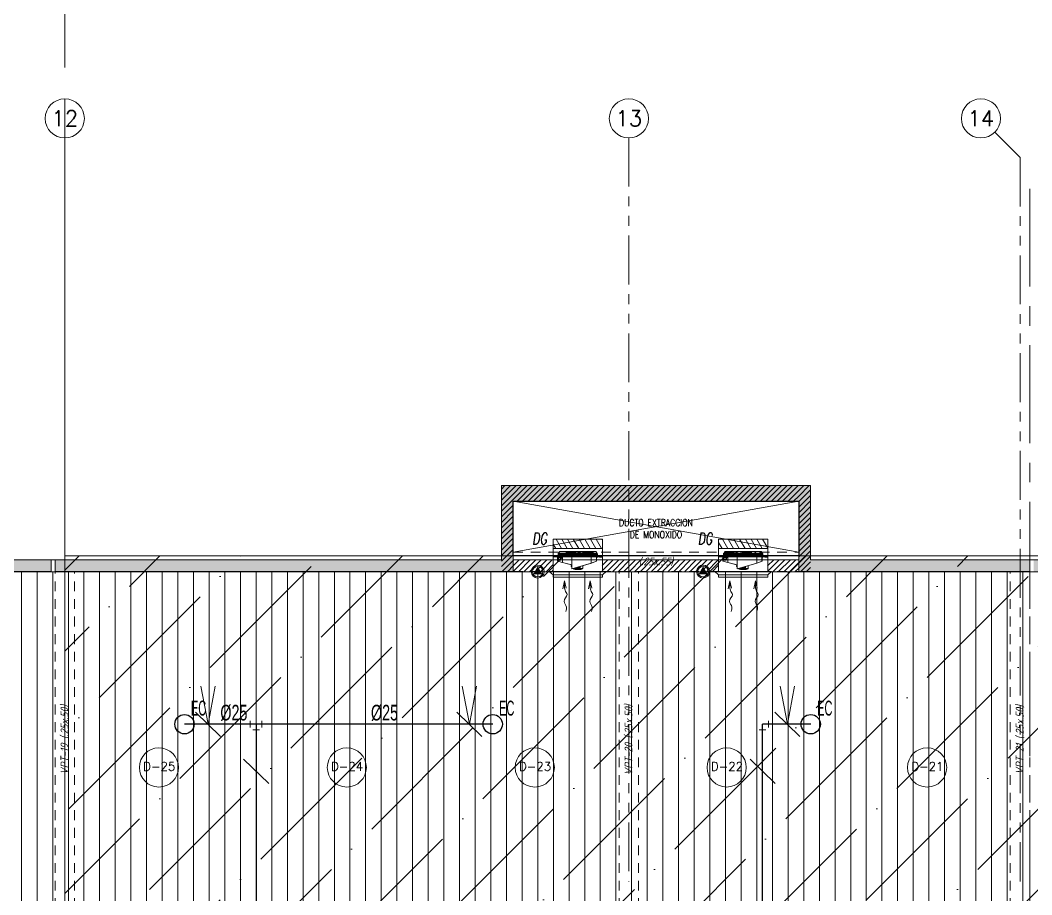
# Model space of a CAD drawing. Header units: millimetres. Extents: x 2085 to 2829, y 1347 to 1643.
# Drawn here: x 2183.02 to 2195.95, y 1454.96 to 1466.13 of the extents above; entities that cross this region are included whole.
import ezdxf
from ezdxf.enums import TextEntityAlignment as Align

# ---------------------------------------------------------------- set-up
doc = ezdxf.new("R2010")
doc.units = ezdxf.units.MM
for name, pattern in [('CENTER', [2, 1.25, -0.25, 0.25, -0.25]), ('DASHED2', [0.375, 0.25, -0.125]), ('HIDDEN', [0.375, 0.25, -0.125]), ('HIDDEN2', [0.1875, 0.125, -0.0625]), ('PHANTOM', [2.5, 1.25, -0.25, 0.25, -0.25, 0.25, -0.25]), ('PHANTOM2', [1.25, 0.625, -0.125, 0.125, -0.125, 0.125, -0.125])]:
    doc.linetypes.add(name, pattern=pattern)
doc.layers.get('0').update_dxf_attribs({"color": 251, "lineweight": 9})
for name, color, linetype, lineweight in [('000 SOS 911 - ACCESORIOS ACI', 3, 'Continuous', 20), ('000 SOS 911 ACCESORIOS', 3, 'Continuous', 20), ('000 SOS 911 ROCIADORES', 5, 'Continuous', 25), ('000 SOS 911 TEXTOS ACI', 7, 'Continuous', 9), ('000 SOS 911 TUBERIA ACI', 3, 'Continuous', 25), ('00_Grupo3S', 7, 'DASHED2', 0), ('A-EJES', 251, 'PHANTOM', 9), ('A-ESTRUCTURA-HATCH', 251, 'Continuous', 13), ('A-ESTRUCTURA-PLACAS', 251, 'Continuous', 13), ('A-ESTRUCTURA-VIGAS', 251, 'HIDDEN2', 13), ('A-HATCH', 251, 'Continuous', 9), ('A-LINEAS', 251, 'Continuous', 9), ('A-MUROS', 251, 'Continuous', 9), ('A-NUMERO ESTAC', 251, 'Continuous', 13), ('A-TEXTO-INDICACIONES', 251, 'Continuous', 13), ('A_30_Extractores', 251, 'Continuous', 13), ('L-03_EQUIP-ACCES', 251, 'Continuous', 13), ('L3 Equipos y Ductos', 251, 'Continuous', 13), ('L4 Linea mediana', 251, 'Continuous', 13), ('L6 Linea fina', 251, 'Continuous', 13), ('MURO CF 120', 251, 'Continuous', 13)]:
    doc.layers.add(name, color=color, linetype=linetype, lineweight=lineweight)
doc.layers.add('A-ETAPAS', color=251, linetype='Continuous', lineweight=9, plot=False)
doc.layers.add('A_50_Vigas Chata', color=251, linetype='HIDDEN', lineweight=13, plot=False)
doc.styles.add('APPIA -TEXTOS-GENERALES', font='isocp.shx', dxfattribs={"oblique": 15})
doc.styles.add('JNV ING', font='romans.shx', dxfattribs={"width": 0.7, "oblique": 8, "height": 0.15})
doc.styles.add('PIPE', font='ARIALN.TTF', dxfattribs={"width": 0.8})
doc.styles.add('ROMANS', font='romans.shx', dxfattribs={"width": 0.8})
pattern_1 = [(45, (2210.24863, 1494.23531), (-0.03535534, 0.03535534), [])]

# ---------------------------------------------------------------- blocks, each defined once
blk = doc.blocks.new('002')
at = {"layer": '000 SOS 911 ROCIADORES'}
blk.add_circle((2884.5061, 1470.1768, 0), 0.0952, dxfattribs=at)
at = {"layer": '000 SOS 911 ROCIADORES', "color": 5, "style": 'PIPE', "width": 0.641273}
blk.add_text('EC', height=0.14693, dxfattribs=at).set_placement((2884.5692, 1470.2615, 0), (2884.7191, 1470.2615, 0), align=Align.FIT)
blk = doc.blocks.new('003')
at = {"layer": '000 SOS 911 ROCIADORES', "xscale": 1.3, "yscale": 1.3, "zscale": 1.3}
blk.add_blockref('002', (-841.839, -416.766, 0), dxfattribs=at)
blk = doc.blocks.new('007')
at = {"layer": '000 SOS 911 - ACCESORIOS ACI'}
for q in [(26830.838, -4054.765, 0), (26831.022, -4054.765, 0)]:
    blk.add_line((26830.93, -4055.252, 0), q, dxfattribs=at)
blk = doc.blocks.new('ACCS.ELBOW.90')
at = {"layer": '000 SOS 911 - ACCESORIOS ACI', "color": 100}
for p, q in [((0.098, 0.168), (-0.098, 0.168)), ((0.168, -0.098), (0.168, 0.098))]:
    blk.add_line(p, q, dxfattribs=at)
at = {"layer": '000 SOS 911 - ACCESORIOS ACI', "color": 9}
for p in [(0, 0.168), (0.168, 0)]:
    blk.add_line(p, (0, 0), dxfattribs=at)
blk = doc.blocks.new('EST P2')
at = {"layer": 'A-ESTRUCTURA-HATCH'}
h = blk.add_hatch(color=256, dxfattribs=at)
h.dxf.hatch_style = 1
h.paths.add_polyline_path([(-19.425, 5.95), (-23.374, 5.95), (-23.374, 5), (-25.49, 5), (-25.49, 4.85), (-23.224, 4.85), (-23.224, 5.75), (-19.575, 5.75), (-19.575, 4.85), (-18.03, 4.85), (-18.03, 5), (-19.425, 5)])
h.paths.add_polyline_path([(-25.54, 5), (-32.4, 5), (-32.4, 4.85), (-25.54, 4.85)])
h.paths.add_polyline_path([(-32.45, 5), (-39.91, 5), (-39.91, 4.85), (-32.45, 4.85)])
h.paths.add_polyline_path([(-39.96, 5), (-44.735, 5), (-44.735, 4.85), (-39.96, 4.85)])
h.paths.add_polyline_path([(-44.785, 5.05), (-45.035, 5.05), (-45.035, 0.15), (-47.24, 0.15), (-47.24, -0.15), (-44.785, -0.15)])
h.paths.add_polyline_path([(-46.99, -0.2), (-47.24, -0.2), (-47.24, -6.1), (-46.99, -6.1)])
h.paths.add_polyline_path([(-46.99, -6.15), (-47.24, -6.15), (-47.24, -11.4), (-46.99, -11.4)])
h.paths.add_polyline_path([(-39.96, -11.15), (-46.94, -11.15), (-46.94, -11.3), (-39.96, -11.3)])
h.paths.add_polyline_path([(-32.45, -11.15), (-39.91, -11.15), (-39.91, -11.3), (-32.45, -11.3)])
h.paths.add_polyline_path([(-25.54, -11.15), (-32.4, -11.15), (-32.4, -11.3), (-25.54, -11.3)])
h.paths.add_polyline_path([(-18.03, -11.15), (-25.49, -11.15), (-25.49, -11.3), (-18.03, -11.3)])
h.paths.add_polyline_path([(-11.12, -11.15), (-17.98, -11.15), (-17.98, -11.3), (-11.12, -11.3)])
h.paths.add_polyline_path([(-3.61, -11.15), (-11.07, -11.15), (-11.07, -11.3), (-3.61, -11.3)])
h.paths.add_polyline_path([(3.6, -11.15), (-3.56, -11.15), (-3.56, -11.3), (3.6, -11.3)])
h.paths.add_polyline_path([(12.2, -11.15), (3.65, -11.15), (3.65, -11.3), (12.2, -11.3)])
h.paths.add_polyline_path([(18.02, -11.15), (12.25, -11.15), (12.25, -11.3), (18.02, -11.3)])
h.paths.add_polyline_path([(23.02, -11.15), (18.07, -11.15), (18.07, -11.3), (23.02, -11.3)])
h.paths.add_polyline_path([(30.23, -11.15), (23.07, -11.15), (23.07, -11.3), (30.23, -11.3)])
h.paths.add_polyline_path([(35.53, -11.15), (30.28, -11.15), (30.28, -11.3), (35.53, -11.3)])
h.paths.add_polyline_path([(43.04, -11.15), (35.58, -11.15), (35.58, -11.3), (43.04, -11.3)])
h.paths.add_polyline_path([(49.95, -11.15), (43.09, -11.15), (43.09, -11.3), (49.95, -11.3)])
h.paths.add_polyline_path([(57.46, -11.15), (50, -11.15), (50, -11.3), (57.46, -11.3)])
h.paths.add_polyline_path([(64.37, -11.15), (57.51, -11.15), (57.51, -11.3), (64.37, -11.3)])
h.paths.add_polyline_path([(71.88, -11.15), (64.42, -11.15), (64.42, -11.3), (71.88, -11.3)])
h.paths.add_polyline_path([(59.801, -0.15), (60.001, -0.15, -0.616916), (65.272, 2.496), (65.272, -0.15), (65.422, -0.15), (65.422, 2.378, -0.221665), (66.601, -0.15), (66.801, -0.15, 0.99999)], flags=0)
h.paths.add_polyline_path([(72.801, -0.15), (73.001, -0.15, 1), (53.601, -0.15), (53.801, -0.15, -1)])
h.paths.add_polyline_path([(53.376, 5), (51.865, 5), (51.865, 4.85), (53.376, 4.85)])
h.paths.add_polyline_path([(51.865, 5), (47.915, 5), (47.915, -0.15), (50.25, -0.15), (50.25, 0), (48.065, 0), (48.065, 2.05), (50.015, 2.05), (50.015, 2.2), (48.065, 2.2), (48.065, 4.85), (51.715, 4.85), (51.715, 1.9), (51.865, 1.9), (51.865, 4.85), (51.865, 4.85)])
h.paths.add_polyline_path([(47.865, 5), (43.09, 5), (43.09, 4.85), (47.865, 4.85)])
h.paths.add_polyline_path([(43.04, 5), (35.58, 5), (35.58, 4.85), (43.04, 4.85)])
h.paths.add_polyline_path([(32.726, 5.95), (28.776, 5.95), (28.776, 5), (23.07, 5), (23.07, 4.85), (28.926, 4.85), (28.926, 5.75), (32.576, 5.75), (32.576, 4.85), (35.53, 4.85), (35.53, 5), (32.726, 5)])
h.paths.add_polyline_path([(23.02, 5), (18.07, 5), (18.07, 4.85), (23.02, 4.85)])
h.paths.add_polyline_path([(18.02, 5), (12.25, 5), (12.25, 4.85), (18.02, 4.85)])
h.paths.add_polyline_path([(12.2, 5), (5.876, 5), (5.876, 4.85), (12.2, 4.85)])
h.paths.add_polyline_path([(3.775, 5), (-3.56, 5), (-3.56, 4.85), (-0.175, 4.85), (-0.175, -0.151), (1.925, -0.151), (1.925, 0), (-0.025, 0), (-0.025, 2.05), (3.775, 2.05), (3.775, 2.2), (-0.025, 2.2), (-0.025, 4.85), (3.625, 4.85), (3.625, 3.2), (3.775, 3.2)])
h.paths.add_polyline_path([(-3.61, 5), (-11.07, 5), (-11.07, 4.85), (-3.61, 4.85)])
h.paths.add_polyline_path([(-11.12, 5), (-17.98, 5), (-17.98, 4.85), (-11.12, 4.85)])
at = {"layer": 'A-ESTRUCTURA-PLACAS'}
for points in [[(32.576, 4.85), (32.576, 5.75), (28.926, 5.75), (28.926, 4.85), (23.07, 4.85), (23.07, 5), (28.776, 5), (28.776, 5.95), (32.726, 5.95), (32.726, 5), (35.53, 5), (35.53, 4.85)], [(23.02, 4.85), (18.07, 4.85), (18.07, 5), (23.02, 5)]]:
    blk.add_lwpolyline(points, close=True, dxfattribs=at)
at = {"layer": 'A-ESTRUCTURA-VIGAS'}
for points in [[(28.926, 5.1), (32.576, 5.1)], [(23.07, 0.55), (23.07, 4.85)], [(23.32, 0.55), (23.32, 4.85)], [(28.926, 4.85), (32.576, 4.85)], [(30.28, 0.55), (30.28, 4.85)], [(30.53, 0.55), (30.53, 4.85)], [(35.28, 0.55), (35.28, 4.85)], [(35.53, 0.55), (35.53, 4.85)]]:
    blk.add_lwpolyline(points, dxfattribs=at)
at = {"layer": 'A_50_Vigas Chata', "insert": (30.751, 4.975), "char_height": 0.1, "attachment_point": 5, "style": 'APPIA -TEXTOS-GENERALES'}
blk.add_mtext('(.25x.55)', dxfattribs=at)
at = {"layer": 'A_50_Vigas Chata', "char_height": 0.1, "attachment_point": 5, "rotation": 90, "style": 'APPIA -TEXTOS-GENERALES'}
for s, insert in [('VPT-19 (.25x.50)', (23.195, 2.7)), ('VPT-20 (.25x.50)', (30.405, 2.7)), ('VPT-21 (.25x.50)', (35.405, 2.7))]:
    blk.add_mtext(s, dxfattribs=dict(at, insert=insert))
blk = doc.blocks.new('EJES 1P')
at = {"layer": 'A-EJES', "linetype": 'PHANTOM2'}
blk.add_line((80.091, 5.416), (80.414, 5.092), dxfattribs=at)
for points in [[(68.204, 5.345), (68.204, -4.158)], [(75.414, 5.345), (75.414, -4.158)], [(80.414, 5.092), (80.414, -4.158)]]:
    blk.add_lwpolyline(points, dxfattribs=at)
at = {"layer": 'A-EJES', "linetype": 'Continuous'}
for centre in [(68.204, 5.592), (75.414, 5.592), (79.914, 5.592)]:
    blk.add_circle(centre, 0.25, dxfattribs=at)
at = {"layer": 'A-EJES', "linetype": 'Continuous', "style": 'ROMANS'}
for s, p in [('12', (68.204, 5.592)), ('13', (75.414, 5.592)), ('14', (79.914, 5.592))]:
    blk.add_text(s, height=0.2, dxfattribs=at).set_placement(p, align=Align.MIDDLE_CENTER)
blk = doc.blocks.new('HXT-500L')
at = {"layer": 'L-03_EQUIP-ACCES'}
for p, q in [((-171.553, 625.489), (-171.554, 625.489)), ((-171.554, 625.482), (-171.554, 625.482)), ((-171.554, 625.482), (-171.554, 625.481)), ((-171.554, 625.481), (-171.554, 625.481)), ((-171.554, 625.481), (-171.554, 625.459)), ((-171.554, 625.48), (-171.554, 625.48)), ((-171.554, 625.48), (-171.554, 625.479)), ((-171.554, 625.479), (-171.554, 625.478)), ((-171.554, 625.479), (-171.554, 625.479)), ((-171.554, 625.478), (-171.554, 625.478)), ((-171.554, 625.477), (-171.554, 625.478)), ((-171.554, 625.478), (-171.554, 625.478)), ((-171.554, 625.478), (-171.554, 625.478)), ((-171.554, 625.477), (-171.554, 625.477)), ((-171.554, 625.477), (-171.554, 625.477)), ((-171.554, 625.477), (-171.554, 625.476)), ((-171.554, 625.476), (-171.554, 625.476)), ((-171.554, 625.476), (-171.554, 625.475)), ((-171.554, 625.475), (-171.554, 625.475)), ((-171.554, 625.475), (-171.554, 625.474)), ((-171.554, 625.474), (-171.554, 625.474)), ((-171.554, 625.473), (-171.554, 625.474)), ((-171.554, 625.473), (-171.554, 625.473)), ((-171.554, 625.473), (-171.554, 625.472)), ((-171.554, 625.472), (-171.554, 625.472)), ((-171.554, 625.472), (-171.554, 625.472)), ((-171.554, 625.472), (-171.554, 625.472)), ((-171.554, 625.472), (-171.554, 625.471)), ((-171.554, 625.471), (-171.554, 625.471)), ((-171.554, 625.47), (-171.554, 625.471)), ((-171.554, 625.471), (-171.554, 625.471)), ((-171.554, 625.471), (-171.554, 625.471)), ((-171.554, 625.47), (-171.554, 625.47)), ((-171.554, 625.47), (-171.554, 625.47)), ((-171.554, 625.47), (-171.554, 625.47)), ((-171.554, 625.47), (-171.554, 625.469)), ((-171.554, 625.469), (-171.554, 625.469)), ((-171.554, 625.469), (-171.554, 625.469)), ((-171.554, 625.469), (-171.554, 625.469)), ((-171.554, 625.469), (-171.554, 625.469)), ((-171.554, 625.469), (-171.554, 625.469)), ((-171.554, 625.469), (-171.554, 625.469)), ((-171.554, 625.469), (-171.554, 625.469)), ((-171.554, 625.469), (-171.554, 625.469)), ((-171.554, 625.469), (-171.554, 625.469)), ((-171.554, 625.468), (-171.554, 625.468)), ((-171.554, 625.468), (-171.554, 625.468)), ((-171.554, 625.468), (-171.554, 625.468)), ((-171.554, 625.468), (-171.554, 625.468)), ((-171.554, 625.467), (-171.554, 625.467)), ((-171.554, 625.467), (-171.554, 625.467)), ((-171.554, 625.467), (-171.554, 625.467)), ((-171.554, 625.467), (-171.554, 625.466)), ((-171.554, 625.466), (-171.554, 625.466)), ((-171.554, 625.464), (-171.554, 625.464)), ((-171.554, 625.464), (-171.554, 625.463)), ((-171.554, 625.463), (-171.554, 625.463)), ((-171.554, 625.463), (-171.554, 625.461)), ((-171.554, 625.461), (-171.554, 625.461)), ((-171.554, 625.461), (-171.554, 625.461)), ((-171.554, 625.461), (-171.554, 625.461)), ((-171.554, 625.461), (-171.554, 625.461)), ((-171.554, 625.461), (-171.554, 625.461)), ((-171.554, 625.461), (-171.554, 625.461)), ((-171.554, 625.461), (-171.554, 625.461)), ((-171.554, 625.461), (-171.554, 625.461)), ((-171.554, 625.461), (-171.554, 625.461)), ((-171.554, 625.461), (-171.554, 625.461)), ((-171.554, 625.461), (-171.554, 625.461)), ((-171.554, 625.461), (-171.554, 625.461)), ((-171.554, 625.461), (-171.554, 625.461)), ((-171.554, 625.461), (-171.554, 625.461)), ((-171.554, 625.461), (-171.554, 625.461)), ((-171.554, 625.461), (-171.554, 625.461)), ((-171.554, 625.461), (-171.554, 625.461)), ((-171.554, 625.461), (-171.554, 625.461)), ((-171.554, 625.461), (-171.554, 625.461)), ((-171.554, 625.461), (-171.554, 625.461)), ((-171.554, 625.461), (-171.554, 625.461)), ((-171.554, 625.461), (-171.554, 625.461)), ((-171.554, 625.461), (-171.554, 625.461)), ((-171.554, 625.461), (-171.554, 625.461)), ((-171.554, 625.461), (-171.554, 625.461)), ((-171.554, 625.461), (-171.554, 625.461)), ((-171.554, 625.461), (-171.554, 625.461)), ((-171.554, 625.461), (-171.554, 625.461)), ((-171.554, 625.461), (-171.554, 625.461)), ((-171.554, 625.461), (-171.554, 625.461)), ((-171.554, 625.461), (-171.554, 625.461)), ((-171.554, 625.461), (-171.554, 625.461)), ((-171.554, 625.461), (-171.554, 625.461)), ((-171.554, 625.461), (-171.554, 625.461)), ((-171.554, 625.461), (-171.554, 625.461)), ((-171.554, 625.461), (-171.554, 625.461)), ((-171.554, 625.461), (-171.554, 625.461)), ((-171.554, 625.461), (-171.554, 625.461)), ((-171.554, 625.461), (-171.554, 625.461)), ((-171.554, 625.46), (-171.554, 625.46)), ((-171.554, 625.46), (-171.554, 625.46)), ((-171.554, 625.459), (-171.554, 625.459)), ((-171.554, 625.459), (-171.554, 625.457)), ((-171.554, 625.459), (-171.554, 625.459)), ((-171.553, 625.459), (-171.554, 625.459)), ((-171.554, 625.457), (-171.554, 625.457)), ((-171.553, 625.476), (-171.553, 625.489)), ((-171.553, 625.459), (-171.553, 625.474)), ((-171.554, 625.383), (-171.554, 625.383)), ((-171.557, 624.866), (-171.569, 624.866)), ((-171.557, 624.866), (-171.555, 624.866)), ((-171.556, 624.868), (-171.555, 624.868)), ((-171.555, 624.868), (-171.555, 624.868)), ((-171.554, 624.868), (-171.554, 624.868))]:
    blk.add_line(p, q, dxfattribs=at)
blk.add_arc((-171.556, 624.866), 0.00175, 74.0681, 180, dxfattribs=at)
for points, knots in [([(-171.554, 624.868), (-171.554, 624.868), (-171.554, 624.868), (-171.554, 624.868), (-171.554, 624.868), (-171.555, 624.868), (-171.555, 624.868)], [0, 0, 0, 0, 0.250006, 0.499998, 0.750003, 1, 1, 1, 1]), ([(-171.555, 624.866), (-171.555, 624.866), (-171.555, 624.866), (-171.554, 624.867), (-171.554, 624.867), (-171.554, 624.867), (-171.554, 624.867), (-171.554, 624.868), (-171.554, 624.868)], [0, 0, 0, 0, 0.1931915, 0.332491, 0.5000012, 0.6675015, 0.8068052, 1, 1, 1, 1])]:
    blk.add_open_spline(points, degree=3, knots=knots, dxfattribs=at)
for points in [[(-171.554, 624.868), (-171.555, 624.868)], [(-171.555, 624.868), (-171.555, 624.866)], [(-171.555, 624.868), (-171.554, 624.868)], [(-171.555, 624.868), (-171.555, 624.868)]]:
    blk.add_open_spline(points, degree=1, dxfattribs=at)
at = {"layer": 'L3 Equipos y Ductos'}
for p, q in [((-171.604, 625.429), (-171.604, 624.932)), ((-171.596, 625.43), (-171.596, 624.93)), ((-171.585, 625.43), (-171.585, 624.93)), ((-171.569, 624.866), (-171.569, 625.494)), ((-171.569, 625.494), (-171.557, 625.494)), ((-171.555, 625.494), (-171.557, 625.494)), ((-171.555, 625.492), (-171.556, 625.492)), ((-171.555, 624.868), (-171.555, 625.492)), ((-171.555, 625.492), (-171.555, 625.492)), ((-171.554, 625.494), (-171.554, 625.494)), ((-171.554, 625.494), (-171.554, 625.383)), ((-171.554, 625.494), (-171.554, 625.383)), ((-171.554, 625.451), (-171.554, 625.451)), ((-171.554, 625.445), (-171.554, 625.451)), ((-171.554, 625.451), (-171.554, 625.451)), ((-171.554, 625.445), (-171.554, 625.445)), ((-171.554, 625.445), (-171.554, 625.445)), ((-171.554, 625.44), (-171.554, 625.44)), ((-171.554, 625.433), (-171.554, 625.44)), ((-171.554, 625.433), (-171.554, 625.433)), ((-171.554, 625.428), (-171.554, 625.428)), ((-171.554, 625.425), (-171.554, 625.425)), ((-171.549, 625.421), (-171.549, 625.428)), ((-171.554, 625.423), (-171.554, 625.423)), ((-171.554, 625.422), (-171.554, 625.422)), ((-171.554, 625.421), (-171.54, 625.421)), ((-171.554, 625.42), (-171.54, 625.42)), ((-171.554, 624.868), (-171.554, 625.383)), ((-171.554, 625.353), (-171.54, 625.353)), ((-171.554, 625.353), (-171.54, 625.353)), ((-171.54, 625.421), (-171.499, 625.421)), ((-171.54, 625.42), (-171.499, 625.42)), ((-171.54, 625.353), (-171.477, 625.353)), ((-171.54, 625.353), (-171.477, 625.353)), ((-171.499, 625.421), (-171.499, 625.42)), ((-171.499, 625.421), (-171.477, 625.355)), ((-171.499, 625.42), (-171.477, 625.353)), ((-171.477, 625.355), (-171.477, 625.353)), ((-171.477, 625.355), (-171.404, 625.105)), ((-171.477, 625.355), (-171.477, 625.353)), ((-171.477, 625.353), (-171.404, 625.104)), ((-171.554, 625.104), (-171.404, 625.104)), ((-171.454, 625.103), (-171.554, 625.103)), ((-171.482, 624.985), (-171.454, 625.103)), ((-171.482, 624.983), (-171.454, 625.101)), ((-171.454, 625.103), (-171.454, 625.101)), ((-171.454, 625.102), (-171.404, 625.102)), ((-171.404, 625.105), (-171.404, 625.104)), ((-171.404, 625.105), (-171.404, 625.102)), ((-171.404, 625.102), (-171.404, 625.102)), ((-171.554, 624.932), (-171.515, 624.932)), ((-171.554, 624.924), (-171.499, 624.924)), ((-171.554, 624.922), (-171.499, 624.922)), ((-171.482, 624.985), (-171.549, 624.985)), ((-171.482, 624.985), (-171.549, 624.985)), ((-171.549, 624.954), (-171.549, 624.984)), ((-171.549, 624.938), (-171.549, 624.954)), ((-171.548, 624.969), (-171.548, 624.946)), ((-171.548, 624.946), (-171.548, 624.969)), ((-171.547, 624.965), (-171.547, 624.963)), ((-171.543, 624.965), (-171.547, 624.965)), ((-171.547, 624.963), (-171.547, 624.956)), ((-171.543, 624.963), (-171.547, 624.963)), ((-171.543, 624.956), (-171.547, 624.956)), ((-171.547, 624.956), (-171.547, 624.951)), ((-171.543, 624.951), (-171.547, 624.951)), ((-171.544, 624.935), (-171.544, 624.951)), ((-171.52, 624.935), (-171.544, 624.935)), ((-171.543, 624.963), (-171.543, 624.965)), ((-171.52, 624.965), (-171.543, 624.965)), ((-171.543, 624.964), (-171.543, 624.963)), ((-171.543, 624.956), (-171.543, 624.963)), ((-171.543, 624.963), (-171.543, 624.956)), ((-171.543, 624.951), (-171.543, 624.956)), ((-171.543, 624.956), (-171.543, 624.951)), ((-171.537, 624.962), (-171.537, 624.954)), ((-171.52, 624.935), (-171.52, 624.965)), ((-171.515, 624.932), (-171.515, 624.961)), ((-171.499, 624.924), (-171.482, 624.985)), ((-171.499, 624.922), (-171.482, 624.983)), ((-171.499, 624.924), (-171.499, 624.922))]:
    blk.add_line(p, q, dxfattribs=at)
at = {"layer": 'L3 Equipos y Ductos', "flags": 128}
for points in [[(-171.549, 625.428), (-171.549, 625.428), (-171.549, 625.429), (-171.55, 625.429), (-171.55, 625.43), (-171.551, 625.43), (-171.552, 625.43), (-171.553, 625.43), (-171.554, 625.43)], [(-171.549, 624.984), (-171.549, 624.984), (-171.549, 624.985), (-171.55, 624.985), (-171.55, 624.986), (-171.551, 624.986), (-171.552, 624.987), (-171.553, 624.987), (-171.554, 624.987)], [(-171.549, 624.954), (-171.549, 624.955), (-171.549, 624.955), (-171.55, 624.956), (-171.55, 624.956), (-171.551, 624.957), (-171.552, 624.957), (-171.553, 624.957), (-171.554, 624.957)], [(-171.544, 624.935), (-171.545, 624.935), (-171.546, 624.935), (-171.547, 624.935), (-171.547, 624.936), (-171.548, 624.936), (-171.548, 624.937), (-171.549, 624.937), (-171.549, 624.938)], [(-171.515, 624.961), (-171.516, 624.962), (-171.516, 624.963), (-171.516, 624.963), (-171.517, 624.964), (-171.518, 624.964), (-171.518, 624.964), (-171.519, 624.965), (-171.52, 624.965)], [(-171.515, 624.932), (-171.516, 624.932), (-171.516, 624.933), (-171.516, 624.933), (-171.517, 624.934), (-171.518, 624.934), (-171.518, 624.935), (-171.519, 624.935), (-171.52, 624.935)]]:
    blk.add_lwpolyline(points, dxfattribs=at)
at = {"layer": 'L3 Equipos y Ductos'}
for centre, radius, start, end in [((-171.594, 625.399), 0.0308, 92.5617, 108.6127), ((-171.585, 625.46), 0.03, 270, 303.389), ((-171.556, 625.494), 0.00175, 180, 285.9319), ((-171.594, 624.961), 0.0308, 251.3873, 267.4383), ((-171.585, 624.9), 0.03, 56.611, 90), ((-171.548, 624.969), 0.00025, 0, 90), ((-171.544, 624.97), 0.0056, 229.9059, 269.7209), ((-171.548, 624.946), 0.00025, 270, 0)]:
    blk.add_arc(centre, radius, start, end, dxfattribs=at)
for centre, major_axis, ratio, start_param, end_param in [((-171.547, 624.964), (0, 0.000546), 0.916174, 0, 1.570796), ((-171.547, 624.963), (0.0005, 0), 0.872058, 1.570796, 3.141593), ((-171.547, 624.956), (0.0005, 0), 0.219437, 3.141593, 4.712389), ((-171.547, 624.951), (0, 0.000546), 0.916174, 1.570796, 3.141593), ((-171.543, 624.964), (0, 0.000546), 0.916174, 4.712389, 6.283185), ((-171.543, 624.963), (0.0005, 0), 0.872058, 0, 1.570796), ((-171.543, 624.956), (0.0005, 0), 0.219437, 4.712389, 6.283185), ((-171.543, 624.951), (0, 0.000546), 0.916174, 3.141593, 4.712389)]:
    blk.add_ellipse(centre, major_axis=major_axis, ratio=ratio, start_param=start_param, end_param=end_param, dxfattribs=at)
for points in [[(-171.585, 625.43), (-171.596, 625.43)], [(-171.555, 625.494), (-171.555, 625.493)], [(-171.555, 625.492), (-171.554, 625.492)], [(-171.554, 625.492), (-171.555, 625.492)], [(-171.555, 625.492), (-171.555, 625.492)], [(-171.477, 625.355), (-171.477, 625.355)], [(-171.477, 625.353), (-171.477, 625.353)], [(-171.404, 625.105), (-171.404, 625.105)], [(-171.596, 624.93), (-171.585, 624.93)], [(-171.548, 624.969), (-171.549, 624.969)], [(-171.549, 624.946), (-171.548, 624.946)], [(-171.537, 624.962), (-171.543, 624.962)], [(-171.543, 624.954), (-171.537, 624.954)], [(-171.482, 624.985), (-171.482, 624.983)], [(-171.482, 624.985), (-171.482, 624.985)], [(-171.482, 624.985), (-171.482, 624.983)], [(-171.482, 624.983), (-171.482, 624.983)]]:
    blk.add_open_spline(points, degree=1, dxfattribs=at)
for points, knots in [([(-171.554, 625.493), (-171.554, 625.493), (-171.554, 625.493), (-171.554, 625.494), (-171.554, 625.494), (-171.555, 625.494), (-171.555, 625.494), (-171.555, 625.494)], [0, 0, 0, 0, 0.137861, 0.354203, 0.570558, 0.750476, 1, 1, 1, 1]), ([(-171.555, 625.492), (-171.555, 625.492), (-171.554, 625.492), (-171.554, 625.492), (-171.554, 625.492), (-171.554, 625.492), (-171.554, 625.492)], [0, 0, 0, 0, 0.249997, 0.500002, 0.749994, 1, 1, 1, 1]), ([(-171.404, 625.104), (-171.404, 625.104), (-171.404, 625.103), (-171.404, 625.103), (-171.404, 625.102), (-171.404, 625.102)], [0, 0, 0, 0, 0.260203, 0.520403, 1, 1, 1, 1])]:
    blk.add_open_spline(points, degree=3, knots=knots, dxfattribs=at)
at = {"layer": 'L4 Linea mediana'}
for p, q in [((-171.624, 625.409), (-171.624, 625.344)), ((-171.624, 625.344), (-171.624, 625.267)), ((-171.62, 625.344), (-171.62, 625.343)), ((-171.624, 625.267), (-171.624, 625.255)), ((-171.624, 625.246), (-171.624, 625.193)), ((-171.623, 625.193), (-171.624, 625.193)), ((-171.624, 625.116), (-171.624, 625.193)), ((-171.623, 625.116), (-171.623, 625.193)), ((-171.621, 625.198), (-171.621, 625.194)), ((-171.62, 625.199), (-171.62, 625.193)), ((-171.61, 625.199), (-171.604, 625.199)), ((-171.445, 625.244), (-171.409, 625.244)), ((-171.407, 625.211), (-171.435, 625.211)), ((-171.434, 625.207), (-171.407, 625.207)), ((-171.407, 625.201), (-171.432, 625.201)), ((-171.431, 625.197), (-171.407, 625.197)), ((-171.407, 625.191), (-171.429, 625.191)), ((-171.428, 625.188), (-171.407, 625.188)), ((-171.428, 625.187), (-171.407, 625.187)), ((-171.407, 625.181), (-171.426, 625.181)), ((-171.425, 625.177), (-171.407, 625.177)), ((-171.407, 625.171), (-171.423, 625.171)), ((-171.422, 625.167), (-171.407, 625.167)), ((-171.409, 625.244), (-171.409, 625.229)), ((-171.409, 625.24), (-171.404, 625.24)), ((-171.409, 625.229), (-171.409, 625.223)), ((-171.409, 625.223), (-171.404, 625.223)), ((-171.409, 625.223), (-171.409, 625.213)), ((-171.409, 625.213), (-171.409, 625.211)), ((-171.407, 625.211), (-171.404, 625.211)), ((-171.407, 625.207), (-171.407, 625.211)), ((-171.407, 625.197), (-171.407, 625.201)), ((-171.407, 625.188), (-171.407, 625.191)), ((-171.407, 625.187), (-171.407, 625.188)), ((-171.407, 625.177), (-171.407, 625.181)), ((-171.407, 625.167), (-171.407, 625.171)), ((-171.404, 625.24), (-171.404, 625.242)), ((-171.404, 625.24), (-171.404, 625.223)), ((-171.404, 625.223), (-171.404, 625.211)), ((-171.404, 625.151), (-171.404, 625.211)), ((-171.402, 625.181), (-171.402, 625.233)), ((-171.402, 625.129), (-171.402, 625.181)), ((-171.397, 625.181), (-171.397, 625.228)), ((-171.397, 625.134), (-171.397, 625.181)), ((-171.394, 625.181), (-171.394, 625.217)), ((-171.394, 625.145), (-171.394, 625.181)), ((-171.623, 625.116), (-171.624, 625.116)), ((-171.623, 625.107), (-171.624, 625.107)), ((-171.624, 624.953), (-171.624, 625.107)), ((-171.623, 624.953), (-171.623, 625.107)), ((-171.62, 625.108), (-171.62, 625.108)), ((-171.448, 625.101), (-171.434, 625.101)), ((-171.441, 625.1), (-171.447, 625.1)), ((-171.447, 625.1), (-171.447, 625.096)), ((-171.447, 625.1), (-171.447, 625.1)), ((-171.447, 625.1), (-171.447, 625.096)), ((-171.447, 625.096), (-171.441, 625.096)), ((-171.447, 625.096), (-171.447, 625.096)), ((-171.441, 625.096), (-171.446, 625.096)), ((-171.446, 625.096), (-171.446, 625.096)), ((-171.437, 625.094), (-171.445, 625.094)), ((-171.441, 625.1), (-171.441, 625.096)), ((-171.434, 625.1), (-171.441, 625.1)), ((-171.441, 625.096), (-171.434, 625.096)), ((-171.435, 625.096), (-171.441, 625.096)), ((-171.434, 625.1), (-171.434, 625.096)), ((-171.407, 625.161), (-171.42, 625.161)), ((-171.419, 625.157), (-171.407, 625.157)), ((-171.407, 625.151), (-171.417, 625.151)), ((-171.416, 625.147), (-171.407, 625.147)), ((-171.409, 625.13), (-171.411, 625.13)), ((-171.409, 625.147), (-171.409, 625.139)), ((-171.409, 625.139), (-171.409, 625.123)), ((-171.409, 625.139), (-171.404, 625.139)), ((-171.409, 625.124), (-171.409, 625.124)), ((-171.409, 625.122), (-171.404, 625.122)), ((-171.407, 625.157), (-171.407, 625.161)), ((-171.404, 625.151), (-171.407, 625.151)), ((-171.407, 625.147), (-171.407, 625.151)), ((-171.404, 625.151), (-171.404, 625.139)), ((-171.404, 625.139), (-171.404, 625.122)), ((-171.404, 625.12), (-171.404, 625.122)), ((-171.623, 624.953), (-171.624, 624.953)), ((-171.62, 624.946), (-171.62, 624.946))]:
    blk.add_line(p, q, dxfattribs=at)
for centre, radius, start, end in [((-171.604, 625.274), 0.00877, 219.6772, 257.7064), ((-171.601, 625.202), 0.0103, 112.6605, 149.297), ((-171.602, 625.27), 0.00481, 190.7318, 217.6465), ((-171.599, 625.225), 0.00921, 217.1866, 238.277), ((-171.606, 625.265), 0.000859, 27.8681, 76.7518), ((-171.606, 625.213), 0.000994, 291.3752, 338.5496), ((-171.607, 625.21), 0.00769, 69.3504, 71.3774), ((-171.601, 625.16), 0.00926, 210.7031, 247.3395), ((-171.602, 625.088), 0.0222, 249.5248, 261.2806), ((-171.6, 625.139), 0.00758, 123.6377, 143.1977), ((-171.596, 625.053), 0.0104, 144.0083, 171.3763), ((-171.606, 625.149), 0.00202, 31.3842, 68.3712), ((-171.606, 625.061), 0.0054, 73.4203, 84.0429)]:
    blk.add_arc(centre, radius, start, end, dxfattribs=at)
for centre, major_axis, ratio, start_param, end_param in [((-171.446, 625.1), (0, 0.0005), 0.999905, 0, 1.570796), ((-171.446, 625.1), (0.0005, 0), 0.999905, 1.570796, 3.141593), ((-171.446, 625.096), (0, 0.0005), 0.999905, 1.570796, 3.141593), ((-171.446, 625.096), (0.0005, 0), 0.999905, 3.141593, 4.712389), ((-171.441, 625.1), (0, 0.0005), 0.00019, 4.712389, 6.283185), ((-171.441, 625.096), (0, 0.0005), 0.00019, 3.141593, 4.712389), ((-171.435, 625.1), (0.0005, 0), 0.999905, 0, 1.570796), ((-171.435, 625.096), (0.0005, 0), 0.999905, 4.712389, 6.283185)]:
    blk.add_ellipse(centre, major_axis=major_axis, ratio=ratio, start_param=start_param, end_param=end_param, dxfattribs=at)
for points, knots in [([(-171.62, 625.417), (-171.621, 625.416), (-171.622, 625.416), (-171.623, 625.413), (-171.624, 625.411), (-171.624, 625.41), (-171.624, 625.409)], [0, 0, 0, 0, 0.271463, 0.543163, 0.80826, 1, 1, 1, 1]), ([(-171.62, 625.343), (-171.621, 625.344), (-171.622, 625.345), (-171.623, 625.345), (-171.624, 625.345), (-171.624, 625.344), (-171.624, 625.344)], [0, 0, 0, 0, 0.271462, 0.543164, 0.808261, 1, 1, 1, 1]), ([(-171.62, 625.344), (-171.62, 625.344), (-171.621, 625.345), (-171.622, 625.345), (-171.622, 625.345), (-171.622, 625.345)], [0, 0, 0, 0, 0.4406503, 0.8816803, 1, 1, 1, 1]), ([(-171.604, 625.423), (-171.604, 625.423), (-171.606, 625.423), (-171.61, 625.421), (-171.615, 625.419), (-171.619, 625.417), (-171.62, 625.417)], [0, 0, 0, 0, 0.07628, 0.384067, 0.692176, 1, 1, 1, 1]), ([(-171.604, 625.324), (-171.605, 625.325), (-171.607, 625.33), (-171.612, 625.336), (-171.617, 625.341), (-171.62, 625.344)], [0, 0, 0, 0, 0.141353, 0.578669, 1, 1, 1, 1]), ([(-171.604, 625.323), (-171.604, 625.323), (-171.606, 625.326), (-171.61, 625.331), (-171.615, 625.338), (-171.619, 625.341), (-171.62, 625.343)], [0, 0, 0, 0, 0.07628, 0.384067, 0.692176, 1, 1, 1, 1]), ([(-171.624, 625.267), (-171.624, 625.266), (-171.624, 625.265), (-171.623, 625.263), (-171.622, 625.261), (-171.621, 625.259), (-171.62, 625.259)], [0, 0, 0, 0, 0.251739, 0.503308, 0.759639, 1, 1, 1, 1]), ([(-171.624, 625.255), (-171.624, 625.254), (-171.624, 625.253), (-171.623, 625.25), (-171.622, 625.248), (-171.621, 625.248), (-171.62, 625.248)], [0, 0, 0, 0, 0.251739, 0.503309, 0.759639, 1, 1, 1, 1]), ([(-171.623, 625.25), (-171.623, 625.25), (-171.623, 625.249), (-171.624, 625.248), (-171.624, 625.247), (-171.624, 625.246)], [0, 0, 0, 0, 0.133006, 0.636114, 1, 1, 1, 1]), ([(-171.624, 625.193), (-171.624, 625.193), (-171.624, 625.194), (-171.623, 625.194), (-171.623, 625.194)], [0, 0, 0, 0, 0.656286, 1, 1, 1, 1]), ([(-171.623, 625.193), (-171.623, 625.193), (-171.623, 625.194), (-171.622, 625.194), (-171.621, 625.194), (-171.62, 625.193), (-171.62, 625.193)], [0, 0, 0, 0, 0.25184, 0.503511, 0.759905, 1, 1, 1, 1]), ([(-171.62, 625.259), (-171.619, 625.257), (-171.616, 625.252), (-171.612, 625.246), (-171.609, 625.24), (-171.606, 625.235), (-171.605, 625.233)], [0, 0, 0, 0, 0.248881, 0.497758, 0.748881, 1, 1, 1, 1]), ([(-171.62, 625.248), (-171.619, 625.247), (-171.616, 625.246), (-171.613, 625.244), (-171.611, 625.243), (-171.611, 625.243)], [0, 0, 0, 0, 0.403735, 0.807464, 1, 1, 1, 1]), ([(-171.62, 625.193), (-171.618, 625.191), (-171.615, 625.188), (-171.611, 625.184), (-171.608, 625.179), (-171.605, 625.175), (-171.604, 625.174)], [0, 0, 0, 0, 0.2488952, 0.4977864, 0.7488949, 1, 1, 1, 1]), ([(-171.607, 625.27), (-171.607, 625.27), (-171.608, 625.271), (-171.609, 625.271), (-171.609, 625.272), (-171.61, 625.272), (-171.61, 625.271), (-171.61, 625.27), (-171.61, 625.269), (-171.61, 625.269)], [0, 0, 0, 0, 0.085558, 0.309704, 0.431393, 0.553103, 0.679942, 0.908771, 1, 1, 1, 1]), ([(-171.61, 625.269), (-171.61, 625.267), (-171.609, 625.261), (-171.607, 625.249), (-171.606, 625.239), (-171.605, 625.233)], [0, 0, 0, 0, 0.157193, 0.519725, 1, 1, 1, 1]), ([(-171.607, 625.219), (-171.607, 625.219), (-171.608, 625.217), (-171.609, 625.215), (-171.609, 625.213), (-171.61, 625.211), (-171.61, 625.21), (-171.61, 625.208), (-171.61, 625.208), (-171.61, 625.207)], [0, 0, 0, 0, 0.085559, 0.309704, 0.431393, 0.553103, 0.679942, 0.908771, 1, 1, 1, 1]), ([(-171.61, 625.207), (-171.61, 625.206), (-171.609, 625.203), (-171.608, 625.201), (-171.608, 625.199)], [0, 0, 0, 0, 0.329013, 1, 1, 1, 1]), ([(-171.604, 625.198), (-171.604, 625.198), (-171.605, 625.198), (-171.606, 625.198), (-171.607, 625.198), (-171.608, 625.198), (-171.609, 625.198), (-171.61, 625.198), (-171.611, 625.199), (-171.61, 625.199), (-171.61, 625.199)], [0, 0, 0, 0, 0.054996, 0.205138, 0.352743, 0.497456, 0.643434, 0.792819, 0.942532, 1, 1, 1, 1]), ([(-171.609, 625.155), (-171.609, 625.156), (-171.608, 625.159), (-171.606, 625.166), (-171.605, 625.171), (-171.604, 625.174)], [0, 0, 0, 0, 0.1572472, 0.5199039, 1, 1, 1, 1]), ([(-171.606, 625.267), (-171.606, 625.267), (-171.605, 625.266), (-171.604, 625.266), (-171.604, 625.265)], [0, 0, 0, 0, 0.3386529, 1, 1, 1, 1]), ([(-171.605, 625.267), (-171.605, 625.267), (-171.605, 625.267), (-171.605, 625.266), (-171.605, 625.266)], [0, 0, 0, 0, 0.35782, 1, 1, 1, 1]), ([(-171.605, 625.265), (-171.605, 625.266), (-171.605, 625.266), (-171.605, 625.266), (-171.605, 625.266)], [0, 0, 0, 0, 0.977497, 1, 1, 1, 1]), ([(-171.605, 625.266), (-171.605, 625.265), (-171.605, 625.263), (-171.605, 625.259), (-171.604, 625.254), (-171.604, 625.252)], [0, 0, 0, 0, 0.091919, 0.459594, 1, 1, 1, 1]), ([(-171.605, 625.212), (-171.605, 625.213), (-171.605, 625.213), (-171.605, 625.214), (-171.604, 625.216), (-171.604, 625.216), (-171.604, 625.217)], [0, 0, 0, 0, 0.266765, 0.533548, 0.800454, 1, 1, 1, 1]), ([(-171.604, 625.217), (-171.604, 625.216), (-171.605, 625.215), (-171.605, 625.214), (-171.605, 625.212), (-171.605, 625.212), (-171.605, 625.212)], [0, 0, 0, 0, 0.25573, 0.511438, 0.768074, 1, 1, 1, 1]), ([(-171.605, 625.212), (-171.605, 625.211), (-171.605, 625.21), (-171.605, 625.208), (-171.604, 625.205), (-171.604, 625.204)], [0, 0, 0, 0, 0.091919, 0.459594, 1, 1, 1, 1]), ([(-171.62, 625.108), (-171.621, 625.109), (-171.622, 625.11), (-171.623, 625.113), (-171.624, 625.115), (-171.624, 625.115), (-171.624, 625.116)], [0, 0, 0, 0, 0.2714629, 0.5431624, 0.808261, 1, 1, 1, 1]), ([(-171.624, 625.107), (-171.624, 625.108), (-171.624, 625.109), (-171.623, 625.111), (-171.623, 625.112), (-171.623, 625.112)], [0, 0, 0, 0, 0.473129, 0.945939, 1, 1, 1, 1]), ([(-171.62, 625.108), (-171.62, 625.109), (-171.621, 625.11), (-171.622, 625.113), (-171.623, 625.115), (-171.623, 625.116), (-171.623, 625.116)], [0, 0, 0, 0, 0.271383, 0.543, 0.808081, 1, 1, 1, 1]), ([(-171.623, 625.107), (-171.623, 625.108), (-171.623, 625.109), (-171.622, 625.11), (-171.622, 625.111)], [0, 0, 0, 0, 0.627825, 1, 1, 1, 1]), ([(-171.604, 625.082), (-171.605, 625.084), (-171.607, 625.089), (-171.612, 625.097), (-171.617, 625.105), (-171.62, 625.108)], [0, 0, 0, 0, 0.141354, 0.578669, 1, 1, 1, 1]), ([(-171.604, 625.08), (-171.604, 625.081), (-171.606, 625.085), (-171.61, 625.091), (-171.615, 625.099), (-171.619, 625.105), (-171.62, 625.108)], [0, 0, 0, 0, 0.07628, 0.384067, 0.692176, 1, 1, 1, 1]), ([(-171.606, 625.143), (-171.606, 625.144), (-171.607, 625.145), (-171.608, 625.147), (-171.609, 625.149), (-171.609, 625.151), (-171.609, 625.153), (-171.61, 625.154), (-171.609, 625.155), (-171.609, 625.155)], [0, 0, 0, 0, 0.085762, 0.310249, 0.431944, 0.553658, 0.68038, 0.908893, 1, 1, 1, 1]), ([(-171.606, 625.054), (-171.606, 625.055), (-171.607, 625.055), (-171.608, 625.057), (-171.609, 625.058), (-171.609, 625.06), (-171.609, 625.063), (-171.61, 625.065), (-171.609, 625.067), (-171.609, 625.067)], [0, 0, 0, 0, 0.085762, 0.310249, 0.431945, 0.553658, 0.680381, 0.908893, 1, 1, 1, 1]), ([(-171.609, 625.067), (-171.609, 625.07), (-171.608, 625.076), (-171.608, 625.083), (-171.607, 625.087)], [0, 0, 0, 0, 0.433251, 1, 1, 1, 1]), ([(-171.605, 625.151), (-171.605, 625.152), (-171.605, 625.153), (-171.604, 625.155), (-171.604, 625.156)], [0, 0, 0, 0, 0.270953, 1, 1, 1, 1]), ([(-171.604, 625.146), (-171.604, 625.147), (-171.604, 625.148), (-171.605, 625.149), (-171.605, 625.15), (-171.605, 625.151), (-171.605, 625.151)], [0, 0, 0, 0, 0.122894, 0.416108, 0.709289, 1, 1, 1, 1]), ([(-171.605, 625.066), (-171.605, 625.067), (-171.605, 625.072), (-171.604, 625.077), (-171.604, 625.08)], [0, 0, 0, 0, 0.270953, 1, 1, 1, 1]), ([(-171.604, 625.06), (-171.604, 625.06), (-171.604, 625.061), (-171.605, 625.062), (-171.605, 625.064), (-171.605, 625.065), (-171.605, 625.066)], [0, 0, 0, 0, 0.1228947, 0.4161075, 0.7092898, 1, 1, 1, 1]), ([(-171.62, 624.946), (-171.621, 624.946), (-171.622, 624.947), (-171.623, 624.949), (-171.624, 624.951), (-171.624, 624.953), (-171.624, 624.953)], [0, 0, 0, 0, 0.271463, 0.543163, 0.808261, 1, 1, 1, 1]), ([(-171.62, 624.946), (-171.62, 624.946), (-171.621, 624.947), (-171.622, 624.949), (-171.623, 624.951), (-171.623, 624.953), (-171.623, 624.953)], [0, 0, 0, 0, 0.2713827, 0.5430008, 0.8080818, 1, 1, 1, 1]), ([(-171.604, 624.939), (-171.605, 624.939), (-171.607, 624.94), (-171.612, 624.942), (-171.617, 624.944), (-171.62, 624.946)], [0, 0, 0, 0, 0.141353, 0.578669, 1, 1, 1, 1]), ([(-171.604, 624.939), (-171.604, 624.939), (-171.606, 624.939), (-171.61, 624.941), (-171.615, 624.943), (-171.619, 624.945), (-171.62, 624.946)], [0, 0, 0, 0, 0.07628, 0.384067, 0.692176, 1, 1, 1, 1])]:
    blk.add_open_spline(points, degree=3, knots=knots, dxfattribs=at)
for points in [[(-171.622, 625.345), (-171.623, 625.345)], [(-171.622, 625.194), (-171.623, 625.194)], [(-171.62, 625.199), (-171.621, 625.198)], [(-171.61, 625.199), (-171.62, 625.199)], [(-171.604, 625.266), (-171.607, 625.27)], [(-171.604, 625.225), (-171.607, 625.219)], [(-171.604, 625.257), (-171.605, 625.265)], [(-171.605, 625.233), (-171.604, 625.232)], [(-171.604, 625.207), (-171.605, 625.212)], [(-171.604, 625.218), (-171.604, 625.217)], [(-171.404, 625.242), (-171.409, 625.242)], [(-171.402, 625.233), (-171.404, 625.239)], [(-171.397, 625.228), (-171.402, 625.233)], [(-171.394, 625.217), (-171.397, 625.217)], [(-171.604, 625.14), (-171.606, 625.143)], [(-171.604, 625.053), (-171.606, 625.054)], [(-171.448, 625.102), (-171.448, 625.101)], [(-171.445, 625.096), (-171.445, 625.094)], [(-171.437, 625.094), (-171.437, 625.096)], [(-171.434, 625.101), (-171.434, 625.102)], [(-171.408, 625.12), (-171.404, 625.12)], [(-171.404, 625.123), (-171.402, 625.129)], [(-171.402, 625.129), (-171.397, 625.134)], [(-171.397, 625.145), (-171.394, 625.145)]]:
    blk.add_open_spline(points, degree=1, dxfattribs=at)
blk = doc.blocks.new('flujo11')
at = {"layer": 'L6 Linea fina'}
for p, q in [((0, 0), (-0.02, -0.1)), ((0.021, -0.093), (0, 0))]:
    blk.add_line(p, q, dxfattribs=at)
blk.add_open_spline([(0, 0), (0.006, -0.043), (-0.016, -0.105), (0.061, -0.19), (-0.035, -0.24), (0.037, -0.331), (0.022, -0.372), (0.016, -0.39)], degree=3, knots=[0, 0, 0, 0, 0.0524684, 0.0807049, 0.1300475, 0.160067, 0.1839926, 0.1839926, 0.1839926, 0.1839926], dxfattribs=at)
blk = doc.blocks.new('PTO ELECT')
at = {"layer": 'A_30_Extractores', "ltscale": 1.5}
for radius in [0.0833, 0.0671]:
    blk.add_circle((-0.686, 0.089), radius, dxfattribs=at)
blk.add_solid([(-0.628, 0.056), (-0.744, 0.056), (-0.628, 0.056), (-0.686, 0.156)], dxfattribs=at)
blk = doc.blocks.new('EA-XX')
at = {"layer": 'A_30_Extractores', "ltscale": 0.5}
h = blk.add_hatch(dxfattribs=at)
h.set_pattern_fill('ANSI31', color=256, scale=0.02, angle=255)
h.set_pattern_definition([(300, (0.327596, 0.41483), (0.054993, 0.03175), [])])
h.paths.add_polyline_path([(0.628, 0.415), (0, 0.415), (0, 0.295), (0.628, 0.295)])
at = {"layer": 'A_30_Extractores', "ltscale": 1.5}
for p, q in [((0.678, 0), (-0.05, 0)), ((0, 0.06), (0, 0)), ((0.628, 0.06), (0.628, 0)), ((0.628, -0.04), (0.678, 0)), ((-0.05, 0), (0, -0.04)), ((0.628, -0.04), (0, -0.04)), ((0, -0.04), (0, -0.07)), ((0.628, -0.07), (0, -0.07)), ((0.628, -0.04), (0.628, -0.07))]:
    blk.add_line(p, q, dxfattribs=at)
at = {"layer": 'A_30_Extractores', "ltscale": 0.5}
blk.add_lwpolyline([(0.628, 0.415), (0, 0.415), (0, 0.295), (0.628, 0.295), (0.628, 0.415)], dxfattribs=at)
at = {"layer": 'A_30_Extractores'}
for points in [[(0, 0.295), (0, 0)], [(0.628, 0.295), (0.628, 0)]]:
    blk.add_lwpolyline(points, dxfattribs=at)
at = {"layer": 'A_30_Extractores', "rotation": 270}
blk.add_blockref('HXT-500L', (-624.866, -171.367), dxfattribs=at)
at = {"layer": 'A_30_Extractores'}
for name, p in [('PTO ELECT', (0.488, -0.089)), ('flujo11', (0.144, -0.118)), ('flujo11', (0.472, -0.118))]:
    blk.add_blockref(name, p, dxfattribs=at)
at = {"layer": 'A_30_Extractores', "ltscale": 1.5, "insert": (-0.268, 0.497), "char_height": 0.15, "attachment_point": 1, "style": 'JNV ING'}
blk.add_mtext_dynamic_manual_height_columns('DG', width=1.99485, gutter_width=0.75, heights=[0], dxfattribs=at)
blk = doc.blocks.new('A$C88182453')
at = {"layer": 'A_30_Extractores', "lineweight": 35}
blk.add_blockref('EA-XX', (-0.731, -0.072, 0), dxfattribs=at)
blk = doc.blocks.new('EJE')
at = {"linetype": 'Continuous'}
blk.add_circle((0, 0), 0.5, dxfattribs=at)
at = {"layer": 'A-TEXTO-INDICACIONES', "style": 'ROMANS'}
blk.add_attdef('EJE', text='', height=0.22, rotation=0, dxfattribs=at).set_placement((0.007, 0.028), align=Align.MIDDLE_CENTER)

msp = doc.modelspace()

# ---------------------------------------------------------------- hatches: boundary and pattern name
h = msp.add_hatch()
h.set_pattern_fill('ANSI36', color=4, scale=0.23)
h.set_pattern_definition([(45, (-12.33495, -80), (0.38727355, 1.420003), [1.825625, -0.365125, 0, -0.365125])])
h.paths.add_polyline_path([(2232.271, 1459.288), (2183.586, 1459.288), (2183.586, 1442.838), (2232.271, 1442.838)])
at = {"layer": 'A-HATCH'}
h = msp.add_hatch(dxfattribs=at)
h.set_pattern_fill('_USER', color=256, scale=0.2, angle=90, pattern_type=0)
h.set_pattern_definition([(90, (2203.43017, 1451.08656), (-0.2, 1e-17), [])])
h.paths.add_polyline_path([(2171.5, 1459.087), (2171.5, 1443.088), (2203.18, 1443.088), (2203.18, 1459.087)])
at = {"layer": 'MURO CF 120'}
h = msp.add_hatch(dxfattribs=at)
h.set_pattern_fill('_USER', color=256, scale=0.05, angle=45, style=0, pattern_type=0)
h.set_pattern_definition(pattern_1)
h.paths.add_polyline_path([(2189.316, 1459.087), (2189.166, 1459.087), (2189.166, 1460.187), (2189.316, 1460.187)])
h = msp.add_hatch(dxfattribs=at)
h.set_pattern_fill('_USER', color=256, scale=0.05, angle=45, style=0, pattern_type=0)
h.set_pattern_definition(pattern_1)
h.paths.add_polyline_path([(2192.966, 1460.187), (2189.316, 1460.187), (2189.316, 1459.988), (2192.966, 1459.988)])
h = msp.add_hatch(dxfattribs=at)
h.set_pattern_fill('_USER', color=256, scale=0.05, angle=45, style=0, pattern_type=0)
h.set_pattern_definition(pattern_1)
h.paths.add_polyline_path([(2192.966, 1459.087), (2193.116, 1459.087), (2193.116, 1460.187), (2192.966, 1460.187)])
h = msp.add_hatch(dxfattribs=at)
h.set_pattern_fill('_USER', color=256, scale=0.05, angle=45, style=0, pattern_type=0)
h.set_pattern_definition(pattern_1)
h.paths.add_polyline_path([(2189.828, 1459.237), (2189.316, 1459.238), (2189.316, 1459.087), (2189.828, 1459.087)])
h = msp.add_hatch(dxfattribs=at)
h.set_pattern_fill('_USER', color=256, scale=0.05, angle=45, style=0, pattern_type=0)
h.set_pattern_definition(pattern_1)
h.paths.add_polyline_path([(2191.941, 1459.237), (2190.455, 1459.238), (2190.455, 1459.087), (2191.941, 1459.087)])
h = msp.add_hatch(dxfattribs=at)
h.set_pattern_fill('_USER', color=256, scale=0.05, angle=45, style=0, pattern_type=0)
h.set_pattern_definition(pattern_1)
h.paths.add_polyline_path([(2192.966, 1459.239), (2192.569, 1459.239), (2192.569, 1459.089), (2192.966, 1459.089)])

# ---------------------------------------------------------------- linework, layer by layer
for p, q in [((2189.316, 1459.987), (2192.966, 1459.338)), ((2192.966, 1459.987), (2189.316, 1459.338))]:
    msp.add_line(p, q)
msp.add_lwpolyline([(2183.586, 1459.288), (2232.271, 1459.288), (2232.271, 1442.838), (2183.586, 1442.838)], close=True)
at = {"color": 4}
msp.add_lwpolyline([(2183.586, 1459.288), (2232.271, 1459.288), (2232.271, 1442.838), (2183.586, 1442.838)], close=True, dxfattribs=at)
at = {"layer": '000 SOS 911 - ACCESORIOS ACI'}
for p, q in [((2185.576, 1456.982), (2185.255, 1457.293)), ((2188.916, 1456.982), (2188.595, 1457.293)), ((2192.981, 1456.982), (2192.66, 1457.293)), ((2186.191, 1456.381), (2185.871, 1456.692)), ((2192.665, 1456.381), (2192.344, 1456.692))]:
    msp.add_line(p, q, dxfattribs=at)
at = {"layer": '000 SOS 911 TUBERIA ACI', "color": 6, "elevation": 0}
msp.add_lwpolyline([(2189.317, 1459.988), (2192.967, 1459.988), (2192.967, 1459.288), (2189.317, 1459.288)], close=True, dxfattribs=at)
at = {"layer": '000 SOS 911 TUBERIA ACI'}
for points in [[(2189.055, 1457.138), (2185.115, 1457.138)], [(2186.03, 1457.138), (2186.03, 1444.988)], [(2192.504, 1444.988), (2192.504, 1457.138)], [(2193.121, 1457.138), (2192.504, 1457.138)]]:
    msp.add_lwpolyline(points, dxfattribs=at)
at = {"layer": '00_Grupo3S', "color": 2, "ltscale": 5}
msp.add_lwpolyline([(2156.906, 1643.032), (2183.584, 1643.032), (2183.584, 1347.191), (2156.906, 1347.191)], close=True, dxfattribs=at)
at = {"layer": 'A-ETAPAS', "linetype": 'CENTER'}
for p, q in [((2183.585, 1465.13), (2183.585, 1440.639)), ((2195.92, 1463.98), (2195.92, 1441.825))]:
    msp.add_line(p, q, dxfattribs=at)
at = {"layer": 'A-ETAPAS', "color": 4, "linetype": 'CENTER'}
msp.add_line((2183.586, 1463.98), (2183.586, 1441.825), dxfattribs=at)
at = {"layer": 'A-LINEAS'}
msp.add_lwpolyline([(2171.5, 1459.087), (2171.5, 1443.088), (2203.18, 1443.088), (2203.18, 1459.087)], close=True, dxfattribs=at)
at = {"layer": 'A-MUROS'}
for p, q in [((2189.166, 1459.238), (2189.166, 1460.187)), ((2189.166, 1460.187), (2193.116, 1460.187)), ((2193.116, 1459.237), (2193.116, 1460.187)), ((2189.316, 1459.087), (2189.316, 1459.987)), ((2189.316, 1459.987), (2192.966, 1459.987)), ((2192.966, 1459.087), (2192.966, 1459.987)), ((2189.166, 1459.237), (2171.3, 1459.237)), ((2192.966, 1459.238), (2189.316, 1459.238)), ((2203.38, 1459.238), (2193.116, 1459.238)), ((2189.316, 1459.087), (2166.416, 1459.087)), ((2192.966, 1459.087), (2189.316, 1459.087)), ((2208.305, 1459.087), (2192.966, 1459.087))]:
    msp.add_line(p, q, dxfattribs=at)

# ---------------------------------------------------------------- block references
for name, p in [('EJES 1P', (2115.381, 1459.288)), ('EST P2', (2160.39, 1454.238))]:
    msp.add_blockref(name, p)
at = {"color": 2}
for p in [(2190.559, 1459.16, 0), (2192.673, 1459.16, 0)]:
    msp.add_blockref('A$C88182453', p, dxfattribs=at)
at = {"layer": '000 SOS 911 - ACCESORIOS ACI'}
for p, xscale, yscale, zscale, rotation in [((2186.03, 1457.138), 0.4394526855468784, 0.4394526855468784, 0.4394526855468784, 180.0025856784597), ((2186.03, 1457.138), -0.4394526855468785, 0.4394526855468777, 0.4394526855468777, 179.9974143215402), ((2192.504, 1457.138), -0.4394526855468786, 0.4394526855468777, 0.4394526855468777, 179.9974143215402)]:
    msp.add_blockref('ACCS.ELBOW.90', p, dxfattribs=dict(at, xscale=xscale, yscale=yscale, zscale=zscale, rotation=rotation))
at = {"layer": '000 SOS 911 ACCESORIOS'}
for p in [(-24645.514, 5512.39, 0), (-24642.174, 5512.39, 0), (-24638.109, 5512.39, 0)]:
    msp.add_blockref('007', p, dxfattribs=at)
at = {"layer": '000 SOS 911 ROCIADORES'}
for p in [(-722.904, -37.326), (-722.904, -37.326), (-718.964, -37.326), (-718.964, -37.326), (-714.899, -37.326)]:
    msp.add_blockref('003', p, dxfattribs=at)
at = {"layer": 'A-NUMERO ESTAC', "xscale": 0.5, "yscale": 0.5, "zscale": 0.5}
for p, values in [((2184.788, 1456.585), {'EJE': 'D-25'}), ((2187.19, 1456.585), {'EJE': 'D-24'}), ((2189.593, 1456.585), {'EJE': 'D-23'}), ((2192.045, 1456.585), {'EJE': 'D-22'}), ((2194.608, 1456.585), {'EJE': 'D-21'})]:
    msp.add_blockref('EJE', p, dxfattribs=at).add_auto_attribs(values)

# ---------------------------------------------------------------- texts
at = {"layer": '000 SOS 911 TEXTOS ACI', "char_height": 0.2, "attachment_point": 1, "style": 'PIPE'}
for insert in [(2185.573, 1457.386, 0), (2187.498, 1457.386, 0)]:
    msp.add_mtext_dynamic_manual_height_columns('%%C25', width=0.551, gutter_width=1.915, heights=[0.0124], dxfattribs=dict(at, insert=insert))
at = {"layer": 'A-TEXTO-INDICACIONES', "insert": (2191.141, 1459.637, 0), "char_height": 0.09, "width": 1.07385, "attachment_point": 5, "style": 'ROMANS'}
msp.add_mtext('DUCTO EXTRACCION DE MONOXIDO{\\Q15; }', dxfattribs=at)
msp.add_mtext('DUCTO EXTRACCION DE MONOXIDO{\\Q15; }', dxfattribs=at)

doc.saveas('drawing.dxf')
